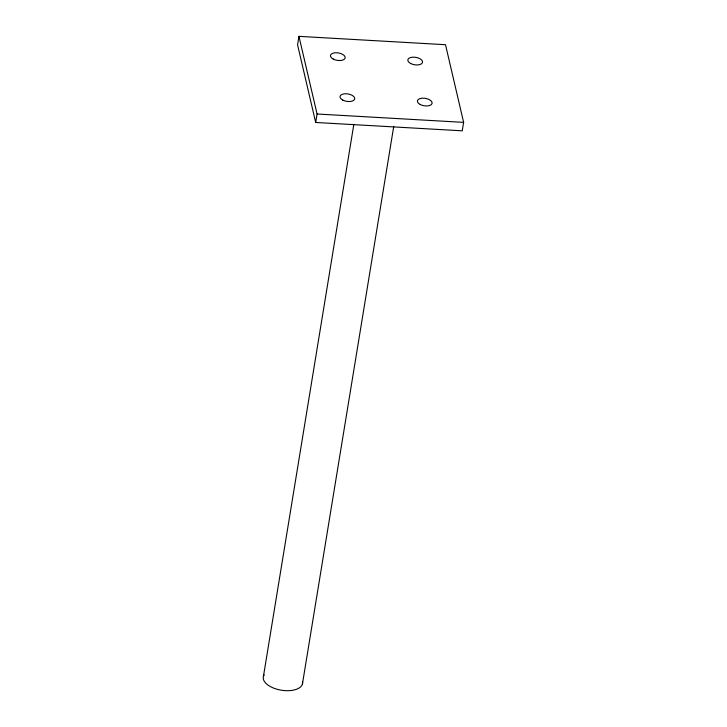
<?xml version="1.0" encoding="UTF-8"?>
<svg xmlns="http://www.w3.org/2000/svg" width="727" height="727" viewBox="0 0 727 727"><rect width="100%" height="100%" fill="white"/><g stroke="black" fill="none" stroke-linecap="round" stroke-linejoin="round"><path stroke-width="1.09" d="M298.951 36.35L297.57 44.81L315.682 122.463L462.236 130.824L463.626 122.363L445.506 44.711L298.951 36.35L317.072 114.003L315.682 122.463M263.419 676.51L353.822 124.453M302.423 684.034L393.743 126.38M317.072 114.003L463.626 122.363M302.459 681.39A19.883 10.06 9.3 0 1 281.049 690.159A19.883 10.06 9.3 0 1 264.183 674.874M410.655 63.522A7.461 3.771 9.3 0 0 422.514 62.477A7.461 3.771 9.3 0 0 412.427 57.197A7.461 3.771 9.3 0 0 410.655 63.522M420.215 104.515A7.461 3.771 9.3 0 0 432.074 103.479A7.461 3.771 9.3 0 0 421.996 98.2A7.461 3.771 9.3 0 0 420.215 104.515M342.835 100.108A7.461 3.771 9.3 0 0 354.685 99.063A7.461 3.771 9.3 0 0 344.607 93.783A7.461 3.771 9.3 0 0 342.835 100.108M333.266 59.096A7.461 3.771 9.3 0 0 345.125 58.06A7.461 3.771 9.3 0 0 335.047 52.78A7.461 3.771 9.3 0 0 333.266 59.096"/></g></svg>
